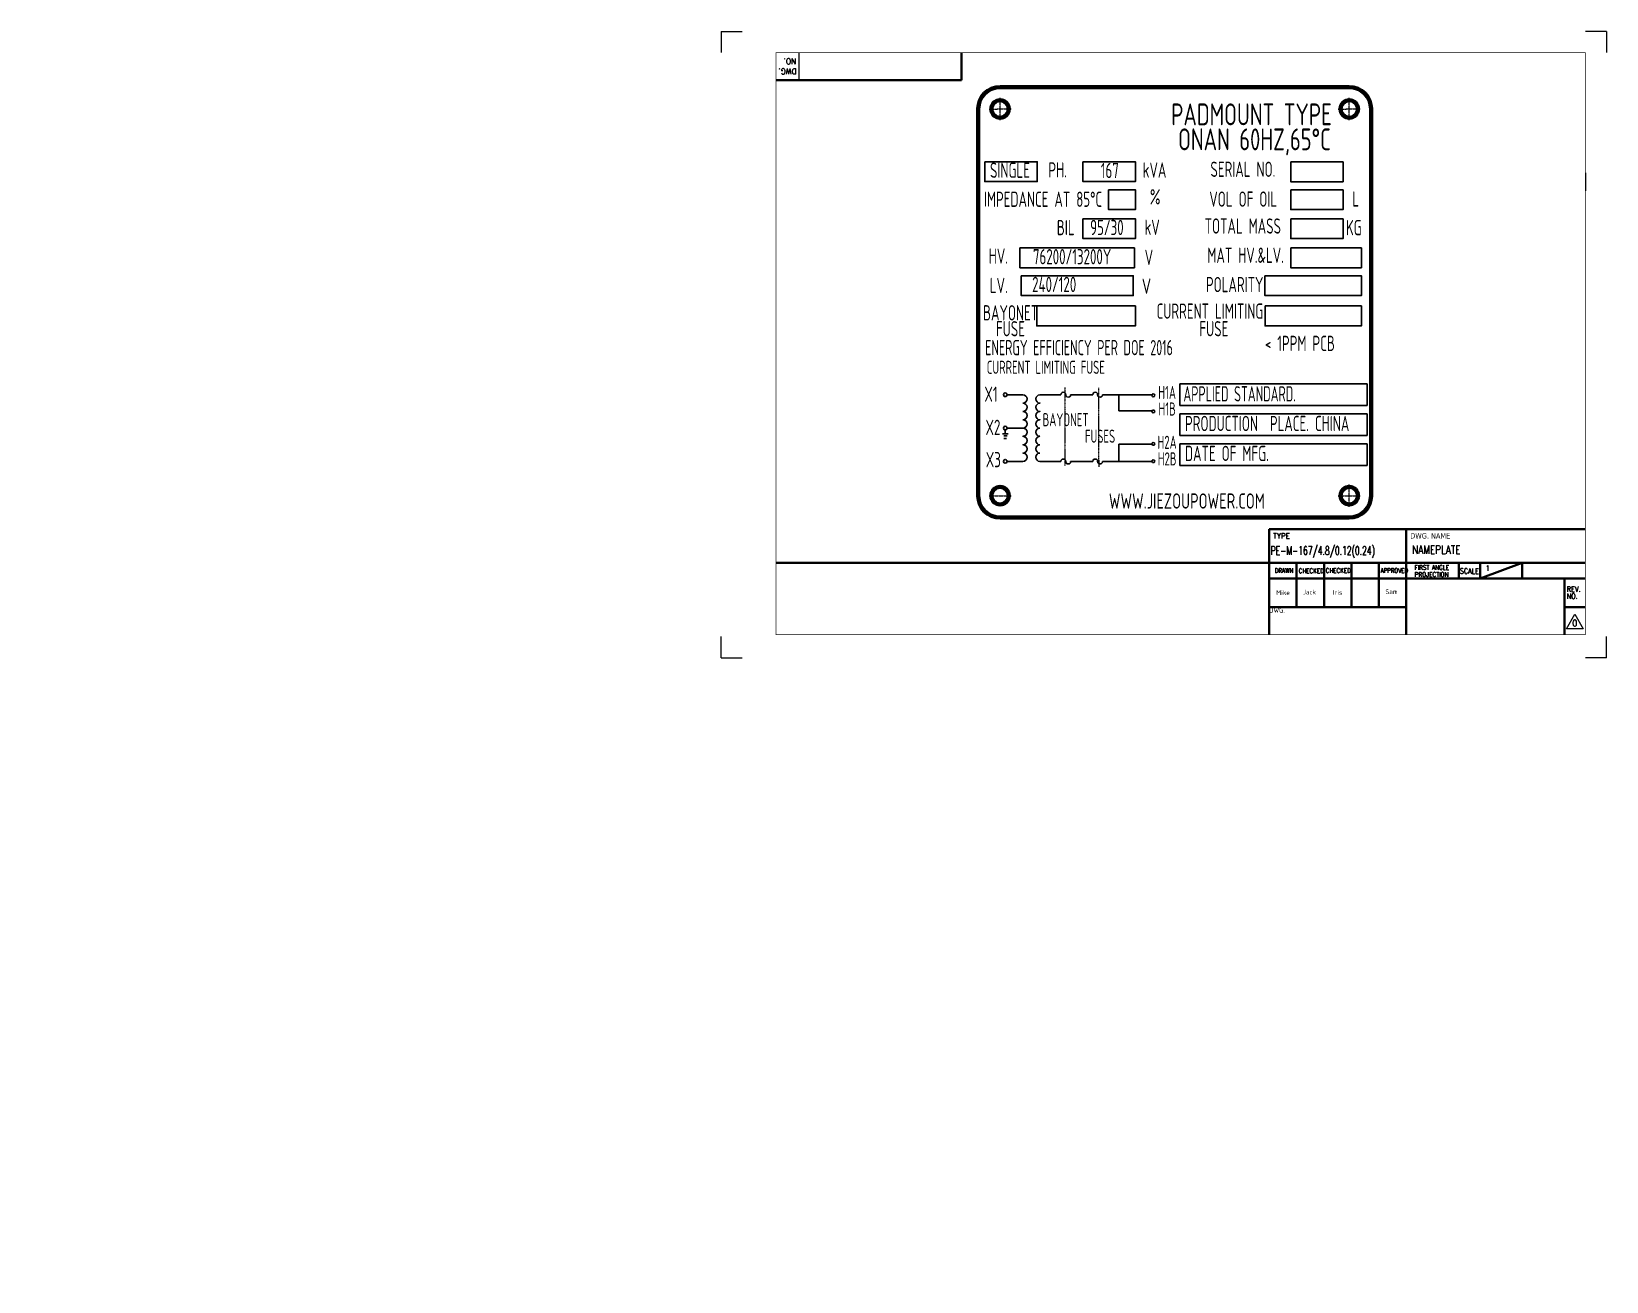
# Model space of a CAD drawing. Header units: millimetres. Extents: x 13152 to 35014, y -6229 to -226.
# Drawn here: x 13152 to 18195, y -6229 to -2228 of the extents above; entities that cross this region are included whole.
import ezdxf
from ezdxf.enums import TextEntityAlignment as Align

# ---------------------------------------------------------------- set-up
doc = ezdxf.new("R2010")
doc.units = ezdxf.units.MM
doc.header["$LTSCALE"] = 4
doc.linetypes.add('5 双点画线', pattern=[10.5, 6.25, -1.25, 0.25, -1.25, 0.25, -1.25])
doc.linetypes.add('ACAD_ISO10W100', pattern=[18, 12, -3, 0, -3])
for name, color, linetype in [('1', 12, 'Continuous'), ('2', 3, 'Continuous'), ('C00-00-00', 7, 'Continuous')]:
    doc.layers.add(name, color=color, linetype=linetype)
doc.layers.add('paper', color=254, linetype='Continuous', plot=False)
doc.layers.add('标注、文本', color=3, linetype='Continuous', lineweight=25)
doc.layers.add('铁心', color=3, linetype='Continuous', lineweight=0)
doc.styles.add('pdm', font='gbenor.shx', dxfattribs={"width": 0.8, "bigfont": 'gbhzfs.shx'})
doc.styles.add('ROMANS', font='romans.shx', dxfattribs={"bigfont": 'whgtxt.shx'})
doc.styles.get("Standard").update_dxf_attribs({"font": 'txt', "bigfont": 'gbcbig.shx'})
doc.styles.add('Tahoma_txtstyle_30.40_0_0', font='tahoma.ttf')

msp = doc.modelspace()

# ---------------------------------------------------------------- linework, layer by layer
at = {"layer": '1', "color": 0, "lineweight": 40}
for p, q in [((16129.59, -2295.65), (16129.59, -2383.39)), ((15535.68, -2383.39), (16129.59, -2383.39)), ((17114.91, -3820.93), (17644.19, -3820.93)), ((17114.95, -3820.93), (18127.3, -3820.93)), ((17114.95, -3820.93), (17114.95, -4158.38)), ((17553.63, -3820.93), (17553.63, -4158.38)), ((15535.68, -3928.92), (18127.3, -3928.92)), ((17202.69, -3928.92), (17202.69, -4070.43)), ((17290.42, -3928.92), (17290.42, -4070.43)), ((17378.16, -3928.92), (17378.16, -4070.43)), ((17465.9, -3928.92), (17465.9, -4070.43)), ((17722.36, -3928.92), (17722.36, -3979.53)), ((17924.83, -3928.92), (17789.85, -3979.53)), ((17789.85, -3928.92), (17789.85, -3979.53)), ((17924.83, -3928.92), (17924.83, -3979.53)), ((17114.95, -3979.53), (17553.63, -3979.53)), ((17553.63, -3979.53), (18127.3, -3979.53)), ((18059.81, -3979.53), (18059.81, -4158.38)), ((17114.95, -4070.43), (17553.63, -4070.43)), ((17114.95, -4158.17), (17114.95, -4070.43)), ((18059.81, -4070.43), (18127.3, -4070.43))]:
    msp.add_line(p, q, dxfattribs=at)
at = {"layer": '1', "color": 0, "lineweight": 40, "const_width": 2.36}
msp.add_lwpolyline([(15535.68, -4158.38), (18127.3, -4158.38), (18127.3, -2295.65), (15535.68, -2295.65), (15535.68, -4158.38)], dxfattribs=at)
at = {"layer": '2', "lineweight": 13}
for p, q in [((15608.56, -2295.65), (15608.56, -2383.39)), ((18066.56, -4139.81), (18093.56, -4093.06)), ((18093.56, -4093.06), (18120.55, -4139.81)), ((18120.55, -4139.81), (18066.56, -4139.81))]:
    msp.add_line(p, q, dxfattribs=at)
at = {"layer": 'C00-00-00', "lineweight": 25}
for p, q in [((16316.33, -2920.94), (16682.98, -2920.94)), ((16316.33, -2984.25), (16316.33, -2920.94)), ((16682.98, -2920.94), (16682.98, -2984.25)), ((16682.98, -2984.25), (16316.33, -2984.25)), ((16829.14, -3355.96), (17428.32, -3355.96)), ((16829.14, -3355.96), (16829.14, -3425.46)), ((17428.32, -3355.96), (17428.32, -3425.46)), ((16829.14, -3425.46), (17428.32, -3425.46)), ((16829.14, -3451.75), (17428.32, -3451.75)), ((16829.14, -3451.75), (16829.14, -3521.24)), ((17428.32, -3451.75), (17428.32, -3521.24)), ((16829.14, -3521.24), (17428.32, -3521.24)), ((16829.14, -3547.53), (17428.32, -3547.53)), ((16829.14, -3547.53), (16829.14, -3617.02)), ((17428.32, -3547.53), (17428.32, -3617.02)), ((16829.14, -3617.02), (17428.32, -3617.02))]:
    msp.add_line(p, q, dxfattribs=at)
for points in [[(16204.24, -2645.25), (16372.27, -2645.25), (16372.27, -2708.55), (16204.24, -2708.55)], [(16518.4, -2645.25), (16686.42, -2645.25), (16686.42, -2708.55), (16518.4, -2708.55)], [(17183.59, -2645.7), (17351.62, -2645.7), (17351.62, -2709), (17183.59, -2709)], [(16600.64, -2734.58), (16686.42, -2734.58), (16686.42, -2797.89), (16600.64, -2797.89)], [(17183.59, -2735.03), (17351.62, -2735.03), (17351.62, -2798.34), (17183.59, -2798.34)], [(16518.4, -2827.47), (16686.42, -2827.47), (16686.42, -2890.77), (16518.4, -2890.77)], [(17183.59, -2827.92), (17351.62, -2827.92), (17351.62, -2891.22), (17183.59, -2891.22)], [(17183.59, -2920.94), (17409.98, -2920.94), (17409.98, -2984.25), (17183.59, -2984.25)], [(16321.08, -3009.69), (16679.76, -3009.69), (16679.76, -3073.59), (16321.08, -3073.59)], [(17101.07, -3009.69), (17409.98, -3009.69), (17409.98, -3073.59), (17101.07, -3073.59)], [(16370.49, -3106.72), (16686.42, -3106.72), (16686.42, -3170.61), (16370.49, -3170.61)], [(17101.55, -3106.72), (17409.98, -3106.72), (17409.98, -3170.61), (17101.55, -3170.61)]]:
    msp.add_lwpolyline(points, close=True, dxfattribs=at)
at = {"layer": 'paper', "lineweight": 13}
for p, q in [((15360.2, -2228.16), (15360.2, -2295.65)), ((15360.2, -2228.16), (15427.69, -2228.16)), ((18194.79, -2228.16), (18127.3, -2228.16)), ((18194.79, -2228.16), (18194.79, -2295.65)), ((15360.2, -4232.62), (15360.2, -4165.13)), ((18194.79, -4232.62), (18194.79, -4165.13)), ((15360.2, -4232.62), (15427.69, -4232.62)), ((18194.79, -4232.62), (18127.3, -4232.62))]:
    msp.add_line(p, q, dxfattribs=at)
at = {"layer": '标注、文本', "color": 0, "linetype": 'ByBlock', "lineweight": 70}
for p, q in [((16253.12, -2406.3), (17371.16, -2406.3)), ((16183.25, -3713.97), (16183.25, -2476.18)), ((17441.04, -2476.18), (17441.04, -3713.97)), ((17371.16, -3783.85), (16253.12, -3783.85))]:
    msp.add_line(p, q, dxfattribs=at)
at = {"layer": '标注、文本', "color": 1, "linetype": 'ACAD_ISO10W100', "lineweight": 13, "ltscale": 0.02}
for p, q in [((16253.21, -2512.18), (16253.04, -2440.17)), ((17371.25, -2512.18), (17371.08, -2440.17)), ((16217.82, -2476.26), (16288.43, -2476.09)), ((17335.86, -2476.26), (17406.47, -2476.09)), ((17371.25, -3749.97), (17371.08, -3677.97)), ((16217.82, -3714.06), (16288.43, -3713.88)), ((17335.86, -3714.06), (17406.47, -3713.88))]:
    msp.add_line(p, q, dxfattribs=at)
at = {"layer": '标注、文本'}
for p, q in [((17440.38, -3035.43), (17440.38, -3314.94)), ((16633.36, -3390.8), (16633.36, -3442.47))]:
    msp.add_line(p, q, dxfattribs=at)
at = {"layer": '标注、文本', "color": 6, "linetype": '5 双点画线', "lineweight": 13, "ltscale": 0.1}
for p, q in [((16460.38, -3367.27), (16460.58, -3618.39)), ((16568.08, -3368.72), (16568.84, -3622.06))]:
    msp.add_line(p, q, dxfattribs=at)
at = {"layer": '标注、文本', "ltscale": 85.747681}
for p, q in [((16633.29, -3604.38), (16633.29, -3549.02)), ((16633.29, -3549.02), (16739.61, -3549.02)), ((16581.42, -3604.38), (16739.54, -3604.38))]:
    msp.add_line(p, q, dxfattribs=at)
at = {"layer": '标注、文本'}
for points in [[(16275.54, -3390.8), (16274.95, -3387.84), (16272.58, -3386.07), (16269.62, -3384.88), (16266.67, -3386.07), (16264.89, -3387.84), (16263.71, -3390.8), (16264.89, -3393.76), (16266.67, -3396.12), (16269.62, -3396.71), (16272.58, -3396.12), (16274.95, -3393.76)], [(16748.18, -3392.56), (16747.74, -3390.34), (16745.96, -3388.57), (16743.74, -3388.12), (16741.52, -3388.57), (16740.19, -3390.34), (16739.3, -3392.56), (16740.19, -3394.78), (16741.52, -3396.11), (16743.74, -3397), (16745.96, -3396.11), (16747.74, -3394.78)], [(16748.18, -3444.23), (16747.74, -3442.01), (16745.96, -3440.24), (16743.74, -3439.79), (16741.52, -3440.24), (16740.19, -3442.01), (16739.3, -3444.23), (16740.19, -3446.45), (16741.52, -3447.78), (16743.74, -3448.67), (16745.96, -3447.78), (16747.74, -3446.45)], [(16275.54, -3497.29), (16274.95, -3494.33), (16272.58, -3492.56), (16269.62, -3491.38), (16266.67, -3492.56), (16264.89, -3494.33), (16263.71, -3497.29), (16264.89, -3500.25), (16266.67, -3502.62), (16269.62, -3503.21), (16272.58, -3502.62), (16274.95, -3500.25)], [(16748.18, -3548.25), (16747.74, -3546.03), (16745.96, -3544.26), (16743.74, -3543.81), (16741.52, -3544.26), (16740.19, -3546.03), (16739.3, -3548.25), (16740.19, -3550.47), (16741.52, -3551.8), (16743.74, -3552.69), (16745.96, -3551.8), (16747.74, -3550.47)], [(16275.54, -3604.38), (16274.95, -3601.42), (16272.58, -3599.05), (16269.62, -3597.87), (16266.67, -3599.05), (16264.89, -3601.42), (16263.71, -3604.38), (16264.89, -3607.33), (16266.67, -3609.11), (16269.62, -3610.29), (16272.58, -3609.11), (16274.95, -3607.33)], [(16748.18, -3603.8), (16747.74, -3601.58), (16745.96, -3599.81), (16743.74, -3599.36), (16741.52, -3599.81), (16740.19, -3601.58), (16739.3, -3603.8), (16740.19, -3606.02), (16741.52, -3607.35), (16743.74, -3608.24), (16745.96, -3607.35), (16747.74, -3606.02)]]:
    msp.add_lwpolyline(points, close=True, dxfattribs=at)
for points in [[(16275.54, -3390.8), (16326.42, -3390.8)], [(16326.42, -3417.42), (16331.15, -3416.83), (16335.89, -3413.87), (16338.25, -3409.14), (16339.44, -3404.41), (16338.25, -3399.08), (16335.89, -3394.94), (16331.15, -3391.98), (16326.42, -3390.8)], [(16326.42, -3444.04), (16331.15, -3443.45), (16335.89, -3440.5), (16338.25, -3435.76), (16339.44, -3431.03), (16338.25, -3425.7), (16335.89, -3421.56), (16331.15, -3418.6), (16326.42, -3417.42)], [(16380.85, -3390.8), (16375.53, -3391.98), (16371.38, -3394.94), (16368.43, -3399.08), (16367.24, -3404.41), (16368.43, -3409.14), (16371.38, -3413.87), (16375.53, -3416.83), (16380.85, -3417.42), (16375.53, -3418.6), (16371.38, -3421.56), (16368.43, -3425.7), (16367.24, -3431.03), (16368.43, -3435.76), (16371.38, -3440.5), (16375.53, -3443.45), (16380.85, -3444.04), (16375.53, -3445.23), (16371.38, -3448.19), (16368.43, -3452.33), (16367.24, -3457.65), (16368.43, -3462.39), (16371.38, -3467.12), (16375.53, -3470.08), (16380.85, -3470.67), (16375.53, -3471.85), (16371.38, -3474.81), (16368.43, -3478.95), (16367.24, -3484.28), (16368.43, -3489.6), (16371.38, -3493.74), (16375.53, -3496.7), (16380.85, -3497.29)], [(16380.85, -3390.8), (16447.72, -3390.8)], [(16463.69, -3390.8), (16462.51, -3386.66), (16459.55, -3383.7), (16455.41, -3383.11), (16451.86, -3383.7), (16448.9, -3386.66), (16447.72, -3390.8)], [(16463.69, -3390.8), (16464.87, -3394.94), (16467.24, -3397.9), (16471.38, -3398.49), (16475.52, -3397.9), (16478.48, -3394.94), (16479.07, -3390.8)], [(16479.07, -3390.8), (16497.99, -3390.8)], [(16550.07, -3390.8), (16479.07, -3390.8)], [(16565.45, -3390.8), (16564.86, -3386.66), (16561.9, -3383.7), (16557.76, -3383.11), (16553.62, -3383.7), (16550.66, -3386.66), (16550.07, -3390.8)], [(16565.45, -3390.8), (16566.63, -3394.94), (16569.59, -3397.9), (16573.73, -3398.49), (16577.28, -3397.9), (16580.24, -3394.94), (16581.42, -3390.8)], [(16740.15, -3390.8), (16581.42, -3390.8)], [(16326.42, -3470.67), (16331.15, -3470.08), (16335.89, -3467.12), (16338.25, -3462.39), (16339.44, -3457.65), (16338.25, -3452.33), (16335.89, -3448.19), (16331.15, -3445.23), (16326.42, -3444.04)], [(16326.42, -3497.29), (16331.15, -3496.7), (16335.89, -3493.74), (16338.25, -3489.6), (16339.44, -3484.28), (16338.25, -3478.95), (16335.89, -3474.81), (16331.15, -3471.85), (16326.42, -3470.67)], [(16740.15, -3442.47), (16633.36, -3442.47)], [(16261.34, -3515.63), (16278.5, -3515.63)], [(16264.89, -3522.73), (16275.54, -3522.73)], [(16269.62, -3503.21), (16269.62, -3515.63)], [(16275.54, -3497.29), (16326.42, -3497.29)], [(16326.42, -3604.38), (16331.15, -3603.19), (16335.89, -3600.24), (16338.25, -3596.09), (16339.44, -3590.77), (16338.25, -3585.44), (16335.89, -3581.3), (16331.15, -3578.34), (16326.42, -3577.75), (16331.15, -3576.57), (16335.89, -3573.61), (16338.25, -3569.47), (16339.44, -3564.15), (16338.25, -3558.82), (16335.89, -3554.68), (16331.15, -3551.72), (16326.42, -3551.13), (16331.15, -3549.95), (16335.89, -3546.99), (16338.25, -3542.85), (16339.44, -3537.52), (16338.25, -3532.2), (16335.89, -3528.06), (16331.15, -3525.1), (16326.42, -3523.91), (16331.15, -3523.32), (16335.89, -3520.37), (16338.25, -3516.22), (16339.44, -3510.9), (16338.25, -3505.57), (16335.89, -3501.43), (16331.15, -3498.47), (16326.42, -3497.29)], [(16380.85, -3497.29), (16375.53, -3498.47), (16371.38, -3501.43), (16368.43, -3505.57), (16367.24, -3510.9), (16368.43, -3516.22), (16371.38, -3520.37), (16375.53, -3523.32), (16380.85, -3523.91)], [(16380.85, -3523.91), (16375.53, -3525.1), (16371.38, -3528.06), (16368.43, -3532.2), (16367.24, -3537.52), (16368.43, -3542.85), (16371.38, -3546.99), (16375.53, -3549.95), (16380.85, -3551.13)], [(16265.48, -3530.42), (16273.77, -3530.42)], [(16380.85, -3551.13), (16375.53, -3551.72), (16371.38, -3554.68), (16368.43, -3558.82), (16367.24, -3564.15), (16368.43, -3569.47), (16371.38, -3573.61), (16375.53, -3576.57), (16380.85, -3577.75)], [(16380.85, -3577.75), (16375.53, -3578.34), (16371.38, -3581.3), (16368.43, -3585.44), (16367.24, -3590.77), (16368.43, -3596.09), (16371.38, -3600.24), (16375.53, -3603.19), (16380.85, -3604.38)], [(16275.54, -3604.38), (16326.42, -3604.38)], [(16380.85, -3604.38), (16447.72, -3604.38)], [(16463.69, -3604.38), (16462.51, -3600.24), (16459.55, -3597.28), (16455.41, -3596.69), (16451.86, -3597.28), (16448.9, -3600.24), (16447.72, -3604.38)], [(16463.69, -3604.38), (16464.87, -3608.52), (16467.24, -3611.48), (16471.38, -3612.07), (16475.52, -3611.48), (16478.48, -3608.52), (16479.07, -3604.38)], [(16479.07, -3604.38), (16497.99, -3604.38)], [(16550.07, -3604.38), (16479.07, -3604.38)], [(16565.45, -3604.38), (16564.86, -3600.24), (16561.9, -3597.28), (16557.76, -3596.69), (16553.62, -3597.28), (16550.66, -3600.24), (16550.07, -3604.38)], [(16565.45, -3604.38), (16566.63, -3608.52), (16569.59, -3611.48), (16573.73, -3612.07), (16577.28, -3611.48), (16580.24, -3608.52), (16581.42, -3604.38)]]:
    msp.add_lwpolyline(points, dxfattribs=at)
at = {"layer": '标注、文本', "color": 0, "linetype": 'ByBlock', "lineweight": 70}
for centre in [(16253.12, -2476.18), (17371.16, -2476.18), (16253.12, -3713.97), (17371.16, -3713.97)]:
    msp.add_circle(centre, 27.95, dxfattribs=at)
for centre, start, end in [((16253.12, -2476.18), 90, 180), ((17371.16, -2476.18), 0, 90), ((16253.12, -3713.97), 180, 270), ((17371.16, -3713.97), 270, 0)]:
    msp.add_arc(centre, 69.88, start, end, dxfattribs=at)
at = {"layer": '铁心', "lineweight": 13}
msp.add_lwpolyline([(18127.3, -2680.08), (18127.3, -2737.72)], dxfattribs=at)

# ---------------------------------------------------------------- texts
at = {"layer": '1', "color": 4, "lineweight": 13}
for s, width, p in [('PE-M-167/4.8/0.12(0.24)', 0.65, (17119.43, -3903.4)), ('NAMEPLATE', 0.76, (17572.33, -3900.21))]:
    msp.add_text(s, height=27.36, dxfattribs=dict(at, width=width)).set_placement(p)
at = {"layer": '2', "lineweight": 13, "style": 'ROMANS'}
for s, p in [('NO.', (15601.68, -2314.52)), ('DWG.', (15602.33, -2346.85))]:
    msp.add_text(s, height=18.222, rotation=180, dxfattribs=at).set_placement(p)
for s, height, p in [('TYPE', 16.873, (17127.58, -3851.11)), ('1', 16.87, (17807.38, -3954.31))]:
    msp.add_text(s, height=height, dxfattribs=at).set_placement(p)
for s, height, width, p in [('DRAWN', 14.848, 0.75, (17132.53, -3960.99)), ('CHECKED', 14.848, 0.75, (17209.14, -3961.93)), ('CHECKED', 14.848, 0.75, (17295.68, -3960.99)), ('APPROVED', 14.848, 0.7, (17471.59, -3960.99)), ('FIRST ANGLE', 14.8479, 0.8, (17580.27, -3951.32)), ('PROJECTION', 14.848, 0.86, (17580.27, -3973.57)), ('SCALE', 16.873, 0.8, (17725.34, -3963.55)), ('REV.', 16.873, 0.9, (18067.49, -4021.29)), ('NO.', 16.873, 0.9, (18067.49, -4044.3))]:
    msp.add_text(s, height=height, dxfattribs=dict(at, width=width)).set_placement(p)
at = {"layer": '2', "color": 4, "lineweight": 13, "style": 'ROMANS'}
msp.add_text('0', height=20.25, dxfattribs=at).set_placement((18084.49, -4131.72))
at = {"layer": '标注、文本', "style": 'pdm'}
for s, height, width, p in [('PADMOUNT TYPE ', 69.8775, 0.8, (17073.21, -2493.4)), (' ONAN 60HZ,65°C', 69.8775, 0.8, (17052.36, -2573.38)), ('SINGLE', 48.914, 0.72, (16284.78, -2672.16)), ('PH.', 48.914, 0.72, (16437.51, -2671.12)), ('167', 48.914, 0.72, (16604.52, -2673)), ('kVA', 48.914, 0.72, (16747.71, -2671.57)), ('SERIAL NO.', 48.914, 0.72, (17030.59, -2669.15)), ('IMPEDANCE AT 85°C ', 48.9143, 0.72, (16400.14, -2765.15)), ('%%%', 48.914, 0.72, (16749.79, -2757.23)), ('VOL OF OIL', 48.914, 0.72, (17031.58, -2764.65)), ('L', 48.91, 0.72, (17391.85, -2764.19)), ('BIL', 48.914, 0.72, (16463.25, -2855.77)), ('95/30', 48.914, 0.72, (16595.07, -2855.48)), ('kV', 48.914, 0.72, (16740, -2854.97)), ('TOTAL MASS', 48.914, 0.72, (17030.31, -2850.73)), ('KG', 48.914, 0.72, (17385.88, -2856)), ('HV.', 48.914, 0.72, (16247.6, -2946.84)), ('76200/13200Y', 48.9143, 0.72, (16483.74, -2948.9)), ('MAT HV.&LV.', 48.9143, 0.72, (17039.32, -2944.4)), ('V', 48.91, 0.72, (16729.61, -2951.08)), ('LV.', 48.914, 0.72, (16248.9, -3040.8)), ('240/120', 48.914, 0.72, (16426.34, -3037.68)), ('V', 48.91, 0.8, (16721.83, -3043.04)), ('POLARITY', 48.914, 0.72, (17004.25, -3038.1)), ('BAYONET', 48.914, 0.72, (16286.77, -3128.55)), ('CURRENT LIMITING', 48.9143, 0.72, (16925.02, -3123.23)), ('FUSE', 48.914, 0.72, (16286.34, -3179.51)), ('FUSE', 48.914, 0.72, (16937.53, -3179.51)), ('ENERGY EFFICIENCY PER DOE 2016', 48.9143, 0.67, (16505.94, -3239.97)), ('< 1PPM PCB', 48.914, 0.72, (17213.07, -3226.41)), ('CURRENT LIMITING FUSE', 41.9265, 0.7, (16399.65, -3303.03)), ('X1', 48.914, 0.72, (16223.99, -3389.1)), ('H1A', 41.927, 0.7, (16787.93, -3383.51)), ('H1B', 41.927, 0.7, (16787.93, -3436.52)), ('X2', 48.914, 0.72, (16230.21, -3495.24)), ('H2A', 41.927, 0.7, (16787.93, -3543.08)), ('X3', 48.914, 0.72, (16231.48, -3598.49)), ('H2B', 41.927, 0.7, (16787.93, -3596.09)), ('WWW.JIEZOUPOWER.COM ', 48.9143, 0.8, (16861.84, -3731.01))]:
    msp.add_text(s, height=height, dxfattribs=dict(at, width=width)).set_placement(p, align=Align.MIDDLE_CENTER)
for s, width, p in [('APPLIED STANDARD.', 0.67, (16840.24, -3387.95)), ('PRODUCTION  PLACE. CHINA', 0.72, (16845.23, -3482.83)), ('DATE OF MFG.', 0.72, (16845.23, -3578.61))]:
    msp.add_text(s, height=48.9143, dxfattribs=dict(at, width=width)).set_placement(p, align=Align.MIDDLE_LEFT)
at = {"layer": '标注、文本', "style": 'pdm', "width": 0.7}
for s, p in [('BAYONET', (16536.34, -3491.67)), ('FUSES', (16621.75, -3544.5))]:
    msp.add_text(s, height=41.927, dxfattribs=at).set_placement(p, align=Align.RIGHT)
at = {"layer": '标注、文本', "style": 'pdm'}
for s, p in [('Mike', (17137.45, -4031.79)), ('Jack', (17222.73, -4030.21)), ('Iris', (17318.53, -4031.17)), ('Sam', (17486.98, -4028.86)), ('DWG.', (17114.95, -4088.16))]:
    msp.add_text(s, height=15, dxfattribs=at).set_placement(p)
at = {"layer": '标注、文本', "attachment_point": 1, "line_spacing_factor": 0.857143, "style": 'pdm'}
for insert, char_height, width in [((16410.45, -5956.05), 25.532, 366.6154), ((13151.83, -6229.2), 16.903, 242.7076)]:
    msp.add_mtext('{\\C4;  }', dxfattribs=dict(at, insert=insert, char_height=char_height, width=width))
at = {"layer": '铁心', "lineweight": 13, "style": 'Tahoma_txtstyle_30.40_0_0'}
msp.add_text('DWG. NAME', height=17.047, dxfattribs=at).set_placement((17566.27, -3851.11))

doc.saveas('drawing.dxf')
